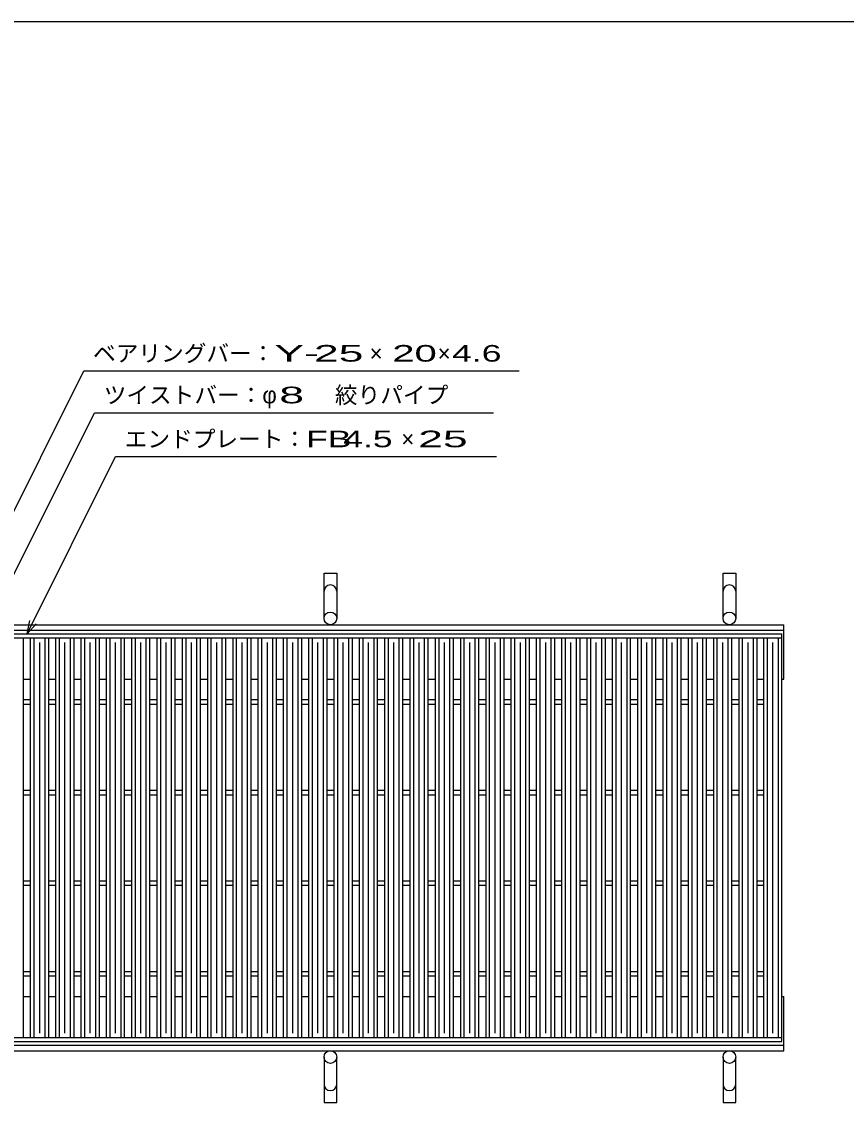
# Model space of a CAD drawing. Units: millimetres, scale not verified. Extents: x -1820 to 1724, y -1285 to 1059.
# Drawn here: x -1268 to -359, y -134 to 1059 of the extents above; entities that cross this region are included whole.
import ezdxf
from ezdxf.enums import TextEntityAlignment as Align

# ---------------------------------------------------------------- set-up
doc = ezdxf.new("R2010")
doc.units = ezdxf.units.MM
doc.header["$LTSCALE"] = 10
for name, color, linetype, lineweight in [('0_2', 150, 'Continuous', 25), ('16', 3, 'Continuous', 25), ('19', 6, 'Continuous', 25), ('22', 2, 'Continuous', 25)]:
    doc.layers.add(name, color=color, linetype=linetype, lineweight=lineweight)
doc.styles.add('ベクトル', font='')
doc.styles.get('ベクトル').set_extended_font_data('ベクトル')

msp = doc.modelspace()

# ---------------------------------------------------------------- linework, layer by layer
at = {"layer": '0_2'}
msp.add_line((-1736, 1059), (1724, 1059), dxfattribs=at)
at = {"layer": '16'}
for p, q in [((-1426, 383.5), (-430, 383.5)), ((-430, 379), (-430, 383.5)), ((-1426, 379), (-430, 379)), ((-1286.5, 379), (-1266.5, 379)), ((-1266.5, -62), (-1266.5, 379)), ((-1258.6, -62), (-1258.6, 379)), ((-1258.6, 379), (-1238.6, 379)), ((-1254.6, -62), (-1254.6, 379)), ((-1248.6, -57), (-1248.6, 374)), ((-1242.6, -62), (-1242.6, 379)), ((-1238.6, -62), (-1238.6, 379)), ((-1230.7, -62), (-1230.7, 379)), ((-1230.7, 379), (-1210.7, 379)), ((-1226.7, -62), (-1226.7, 379)), ((-1220.7, -57), (-1220.7, 374)), ((-1214.7, -62), (-1214.7, 379)), ((-1210.7, -62), (-1210.7, 379)), ((-1202.8, -62), (-1202.8, 379)), ((-1202.8, 379), (-1182.8, 379)), ((-1198.8, -62), (-1198.8, 379)), ((-1192.8, -57), (-1192.8, 374)), ((-1186.8, -62), (-1186.8, 379)), ((-1182.8, -62), (-1182.8, 379)), ((-1174.9, -62), (-1174.9, 379)), ((-1174.9, 379), (-1154.9, 379)), ((-1170.9, -62), (-1170.9, 379)), ((-1164.9, -57), (-1164.9, 374)), ((-1158.9, -62), (-1158.9, 379)), ((-1154.9, -62), (-1154.9, 379)), ((-1147, -62), (-1147, 379)), ((-1147, 379), (-1127, 379)), ((-1143, -62), (-1143, 379)), ((-1137, -57), (-1137, 374)), ((-1131, -62), (-1131, 379)), ((-1127, -62), (-1127, 379)), ((-1119.1, -62), (-1119.1, 379)), ((-1119.1, 379), (-1099.1, 379)), ((-1115.1, -62), (-1115.1, 379)), ((-1109.1, -57), (-1109.1, 374)), ((-1103.1, -62), (-1103.1, 379)), ((-1099.1, -62), (-1099.1, 379)), ((-1091.2, -62), (-1091.2, 379)), ((-1091.2, 379), (-1071.2, 379)), ((-1087.2, -62), (-1087.2, 379)), ((-1081.2, -57), (-1081.2, 374)), ((-1075.2, -62), (-1075.2, 379)), ((-1071.2, -62), (-1071.2, 379)), ((-1063.3, -62), (-1063.3, 379)), ((-1063.3, 379), (-1043.3, 379)), ((-1059.3, -62), (-1059.3, 379)), ((-1053.3, -57), (-1053.3, 374)), ((-1047.3, -62), (-1047.3, 379)), ((-1043.3, -62), (-1043.3, 379)), ((-1035.4, -62), (-1035.4, 379)), ((-1035.4, 379), (-1015.4, 379)), ((-1031.4, -62), (-1031.4, 379)), ((-1025.4, -57), (-1025.4, 374)), ((-1019.4, -62), (-1019.4, 379)), ((-1015.4, -62), (-1015.4, 379)), ((-1007.5, -62), (-1007.5, 379)), ((-1007.5, 379), (-987.5, 379)), ((-1003.5, -62), (-1003.5, 379)), ((-997.5, -57), (-997.5, 374)), ((-991.5, -62), (-991.5, 379)), ((-987.5, -62), (-987.5, 379)), ((-979.6, -62), (-979.6, 379)), ((-979.6, 379), (-959.6, 379)), ((-975.6, -62), (-975.6, 379)), ((-969.6, -57), (-969.6, 374)), ((-963.6, -62), (-963.6, 379)), ((-959.6, -62), (-959.6, 379)), ((-951.7, -62), (-951.7, 379)), ((-951.7, 379), (-931.7, 379)), ((-947.7, -62), (-947.7, 379)), ((-941.7, -57), (-941.7, 374)), ((-935.7, -62), (-935.7, 379)), ((-931.7, -62), (-931.7, 379)), ((-923.8, -62), (-923.8, 379)), ((-923.8, 379), (-903.8, 379)), ((-919.8, -62), (-919.8, 379)), ((-913.8, -57), (-913.8, 374)), ((-907.8, -62), (-907.8, 379)), ((-903.8, -62), (-903.8, 379)), ((-895.9, -62), (-895.9, 379)), ((-895.9, 379), (-875.9, 379)), ((-891.9, -62), (-891.9, 379)), ((-885.9, -57), (-885.9, 374)), ((-879.9, -62), (-879.9, 379)), ((-875.9, -62), (-875.9, 379)), ((-868, -62), (-868, 379)), ((-868, 379), (-848, 379)), ((-864, -62), (-864, 379)), ((-858, -57), (-858, 374)), ((-852, -62), (-852, 379)), ((-848, -62), (-848, 379)), ((-840.1, -62), (-840.1, 379)), ((-840.1, 379), (-820.1, 379)), ((-836.1, -62), (-836.1, 379)), ((-830.1, -57), (-830.1, 374)), ((-824.1, -62), (-824.1, 379)), ((-820.1, -62), (-820.1, 379)), ((-812.2, -62), (-812.2, 379)), ((-812.2, 379), (-792.2, 379)), ((-808.2, -62), (-808.2, 379)), ((-802.2, -57), (-802.2, 374)), ((-796.2, -62), (-796.2, 379)), ((-792.2, -62), (-792.2, 379)), ((-784.3, -62), (-784.3, 379)), ((-784.3, 379), (-764.3, 379)), ((-780.3, -62), (-780.3, 379)), ((-774.3, -57), (-774.3, 374)), ((-768.3, -62), (-768.3, 379)), ((-764.3, -62), (-764.3, 379)), ((-756.4, -62), (-756.4, 379)), ((-756.4, 379), (-736.4, 379)), ((-752.4, -62), (-752.4, 379)), ((-746.4, -57), (-746.4, 374)), ((-740.4, -62), (-740.4, 379)), ((-736.4, -62), (-736.4, 379)), ((-728.5, -62), (-728.5, 379)), ((-728.5, 379), (-708.5, 379)), ((-724.5, -62), (-724.5, 379)), ((-718.5, -57), (-718.5, 374)), ((-712.5, -62), (-712.5, 379)), ((-708.5, -62), (-708.5, 379)), ((-700.6, -62), (-700.6, 379)), ((-700.6, 379), (-680.6, 379)), ((-696.6, -62), (-696.6, 379)), ((-690.6, -57), (-690.6, 374)), ((-684.6, -62), (-684.6, 379)), ((-680.6, -62), (-680.6, 379)), ((-672.7, -62), (-672.7, 379)), ((-672.7, 379), (-652.7, 379)), ((-668.7, -62), (-668.7, 379)), ((-662.7, -57), (-662.7, 374)), ((-656.7, -62), (-656.7, 379)), ((-652.7, -62), (-652.7, 379)), ((-644.8, -62), (-644.8, 379)), ((-644.8, 379), (-624.8, 379)), ((-640.8, -62), (-640.8, 379)), ((-634.8, -57), (-634.8, 374)), ((-628.8, -62), (-628.8, 379)), ((-624.8, -62), (-624.8, 379)), ((-616.9, -62), (-616.9, 379)), ((-616.9, 379), (-596.9, 379)), ((-612.9, -62), (-612.9, 379)), ((-606.9, -57), (-606.9, 374)), ((-600.9, -62), (-600.9, 379)), ((-596.9, -62), (-596.9, 379)), ((-589, -62), (-589, 379)), ((-589, 379), (-569, 379)), ((-585, -62), (-585, 379)), ((-579, -57), (-579, 374)), ((-573, -62), (-573, 379)), ((-569, -62), (-569, 379)), ((-561.1, -62), (-561.1, 379)), ((-561.1, 379), (-541.1, 379)), ((-557.1, -62), (-557.1, 379)), ((-551.1, -57), (-551.1, 374)), ((-545.1, -62), (-545.1, 379)), ((-541.1, -62), (-541.1, 379)), ((-533.2, -62), (-533.2, 379)), ((-533.2, 379), (-513.2, 379)), ((-529.2, -62), (-529.2, 379)), ((-523.2, -57), (-523.2, 374)), ((-517.2, -62), (-517.2, 379)), ((-513.2, -62), (-513.2, 379)), ((-505.3, -62), (-505.3, 379)), ((-505.3, 379), (-485.3, 379)), ((-501.3, -62), (-501.3, 379)), ((-495.3, -57), (-495.3, 374)), ((-489.3, -62), (-489.3, 379)), ((-485.3, -62), (-485.3, 379)), ((-477.4, -62), (-477.4, 379)), ((-477.4, 379), (-457.4, 379)), ((-473.4, -62), (-473.4, 379)), ((-467.4, -57), (-467.4, 374)), ((-461.4, -62), (-461.4, 379)), ((-457.4, -62), (-457.4, 379)), ((-450, -62), (-450, 379)), ((-450, 379), (-430, 379)), ((-446, -62), (-446, 379)), ((-440, -57), (-440, 374)), ((-434, -62), (-434, 379)), ((-430, -62), (-430, 379)), ((-1266.5, 311), (-1258.6, 311)), ((-1238.6, 311), (-1230.7, 311)), ((-1210.7, 311), (-1202.8, 311)), ((-1182.8, 311), (-1174.9, 311)), ((-1154.9, 311), (-1147, 311)), ((-1127, 311), (-1119.1, 311)), ((-1099.1, 311), (-1091.2, 311)), ((-1071.2, 311), (-1063.3, 311)), ((-1043.3, 311), (-1035.4, 311)), ((-1015.4, 311), (-1007.5, 311)), ((-987.5, 311), (-979.6, 311)), ((-959.6, 311), (-951.7, 311)), ((-931.7, 311), (-923.8, 311)), ((-903.8, 311), (-895.9, 311)), ((-875.9, 311), (-868, 311)), ((-848, 311), (-840.1, 311)), ((-820.1, 311), (-812.2, 311)), ((-792.2, 311), (-784.3, 311)), ((-764.3, 311), (-756.4, 311)), ((-736.4, 311), (-728.5, 311)), ((-708.5, 311), (-700.6, 311)), ((-680.6, 311), (-672.7, 311)), ((-652.7, 311), (-644.8, 311)), ((-624.8, 311), (-616.9, 311)), ((-596.9, 311), (-589, 311)), ((-569, 311), (-561.1, 311)), ((-541.1, 311), (-533.2, 311)), ((-513.2, 311), (-505.3, 311)), ((-485.3, 311), (-477.4, 311)), ((-457.4, 311), (-449.5, 311)), ((-1266.5, 306), (-1258.6, 306)), ((-1238.6, 306), (-1230.7, 306)), ((-1210.7, 306), (-1202.8, 306)), ((-1182.8, 306), (-1174.9, 306)), ((-1154.9, 306), (-1147, 306)), ((-1127, 306), (-1119.1, 306)), ((-1099.1, 306), (-1091.2, 306)), ((-1071.2, 306), (-1063.3, 306)), ((-1043.3, 306), (-1035.4, 306)), ((-1015.4, 306), (-1007.5, 306)), ((-987.5, 306), (-979.6, 306)), ((-959.6, 306), (-951.7, 306)), ((-931.7, 306), (-923.8, 306)), ((-903.8, 306), (-895.9, 306)), ((-875.9, 306), (-868, 306)), ((-848, 306), (-840.1, 306)), ((-820.1, 306), (-812.2, 306)), ((-792.2, 306), (-784.3, 306)), ((-764.3, 306), (-756.4, 306)), ((-736.4, 306), (-728.5, 306)), ((-708.5, 306), (-700.6, 306)), ((-680.6, 306), (-672.7, 306)), ((-652.7, 306), (-644.8, 306)), ((-624.8, 306), (-616.9, 306)), ((-596.9, 306), (-589, 306)), ((-569, 306), (-561.1, 306)), ((-541.1, 306), (-533.2, 306)), ((-513.2, 306), (-505.3, 306)), ((-485.3, 306), (-477.4, 306)), ((-457.4, 306), (-449.5, 306)), ((-1266.5, 211), (-1258.6, 211)), ((-1266.5, 206), (-1258.6, 206)), ((-1238.6, 211), (-1230.7, 211)), ((-1238.6, 206), (-1230.7, 206)), ((-1210.7, 211), (-1202.8, 211)), ((-1210.7, 206), (-1202.8, 206)), ((-1182.8, 211), (-1174.9, 211)), ((-1182.8, 206), (-1174.9, 206)), ((-1154.9, 211), (-1147, 211)), ((-1154.9, 206), (-1147, 206)), ((-1127, 211), (-1119.1, 211)), ((-1127, 206), (-1119.1, 206)), ((-1099.1, 211), (-1091.2, 211)), ((-1099.1, 206), (-1091.2, 206)), ((-1071.2, 211), (-1063.3, 211)), ((-1071.2, 206), (-1063.3, 206)), ((-1043.3, 211), (-1035.4, 211)), ((-1043.3, 206), (-1035.4, 206)), ((-1015.4, 211), (-1007.5, 211)), ((-1015.4, 206), (-1007.5, 206)), ((-987.5, 211), (-979.6, 211)), ((-987.5, 206), (-979.6, 206)), ((-959.6, 211), (-951.7, 211)), ((-959.6, 206), (-951.7, 206)), ((-931.7, 211), (-923.8, 211)), ((-931.7, 206), (-923.8, 206)), ((-903.8, 211), (-895.9, 211)), ((-903.8, 206), (-895.9, 206)), ((-875.9, 211), (-868, 211)), ((-875.9, 206), (-868, 206)), ((-848, 211), (-840.1, 211)), ((-848, 206), (-840.1, 206)), ((-820.1, 211), (-812.2, 211)), ((-820.1, 206), (-812.2, 206)), ((-792.2, 211), (-784.3, 211)), ((-792.2, 206), (-784.3, 206)), ((-764.3, 211), (-756.4, 211)), ((-764.3, 206), (-756.4, 206)), ((-736.4, 211), (-728.5, 211)), ((-736.4, 206), (-728.5, 206)), ((-708.5, 211), (-700.6, 211)), ((-708.5, 206), (-700.6, 206)), ((-680.6, 211), (-672.7, 211)), ((-680.6, 206), (-672.7, 206)), ((-652.7, 211), (-644.8, 211)), ((-652.7, 206), (-644.8, 206)), ((-624.8, 211), (-616.9, 211)), ((-624.8, 206), (-616.9, 206)), ((-596.9, 211), (-589, 211)), ((-596.9, 206), (-589, 206)), ((-569, 211), (-561.1, 211)), ((-569, 206), (-561.1, 206)), ((-541.1, 211), (-533.2, 211)), ((-541.1, 206), (-533.2, 206)), ((-513.2, 211), (-505.3, 211)), ((-513.2, 206), (-505.3, 206)), ((-485.3, 211), (-477.4, 211)), ((-485.3, 206), (-477.4, 206)), ((-457.4, 211), (-449.5, 211)), ((-457.4, 206), (-449.5, 206)), ((-1266.5, 111), (-1258.6, 111)), ((-1238.6, 111), (-1230.7, 111)), ((-1210.7, 111), (-1202.8, 111)), ((-1182.8, 111), (-1174.9, 111)), ((-1154.9, 111), (-1147, 111)), ((-1127, 111), (-1119.1, 111)), ((-1099.1, 111), (-1091.2, 111)), ((-1071.2, 111), (-1063.3, 111)), ((-1043.3, 111), (-1035.4, 111)), ((-1015.4, 111), (-1007.5, 111)), ((-987.5, 111), (-979.6, 111)), ((-959.6, 111), (-951.7, 111)), ((-931.7, 111), (-923.8, 111)), ((-903.8, 111), (-895.9, 111)), ((-875.9, 111), (-868, 111)), ((-848, 111), (-840.1, 111)), ((-820.1, 111), (-812.2, 111)), ((-792.2, 111), (-784.3, 111)), ((-764.3, 111), (-756.4, 111)), ((-736.4, 111), (-728.5, 111)), ((-708.5, 111), (-700.6, 111)), ((-680.6, 111), (-672.7, 111)), ((-652.7, 111), (-644.8, 111)), ((-624.8, 111), (-616.9, 111)), ((-596.9, 111), (-589, 111)), ((-569, 111), (-561.1, 111)), ((-541.1, 111), (-533.2, 111)), ((-513.2, 111), (-505.3, 111)), ((-485.3, 111), (-477.4, 111)), ((-457.4, 111), (-449.5, 111)), ((-1266.5, 106), (-1258.6, 106)), ((-1238.6, 106), (-1230.7, 106)), ((-1210.7, 106), (-1202.8, 106)), ((-1182.8, 106), (-1174.9, 106)), ((-1154.9, 106), (-1147, 106)), ((-1127, 106), (-1119.1, 106)), ((-1099.1, 106), (-1091.2, 106)), ((-1071.2, 106), (-1063.3, 106)), ((-1043.3, 106), (-1035.4, 106)), ((-1015.4, 106), (-1007.5, 106)), ((-987.5, 106), (-979.6, 106)), ((-959.6, 106), (-951.7, 106)), ((-931.7, 106), (-923.8, 106)), ((-903.8, 106), (-895.9, 106)), ((-875.9, 106), (-868, 106)), ((-848, 106), (-840.1, 106)), ((-820.1, 106), (-812.2, 106)), ((-792.2, 106), (-784.3, 106)), ((-764.3, 106), (-756.4, 106)), ((-736.4, 106), (-728.5, 106)), ((-708.5, 106), (-700.6, 106)), ((-680.6, 106), (-672.7, 106)), ((-652.7, 106), (-644.8, 106)), ((-624.8, 106), (-616.9, 106)), ((-596.9, 106), (-589, 106)), ((-569, 106), (-561.1, 106)), ((-541.1, 106), (-533.2, 106)), ((-513.2, 106), (-505.3, 106)), ((-485.3, 106), (-477.4, 106)), ((-457.4, 106), (-449.5, 106)), ((-1266.5, 11), (-1258.6, 11)), ((-1266.5, 6), (-1258.6, 6)), ((-1238.6, 11), (-1230.7, 11)), ((-1238.6, 6), (-1230.7, 6)), ((-1210.7, 11), (-1202.8, 11)), ((-1210.7, 6), (-1202.8, 6)), ((-1182.8, 11), (-1174.9, 11)), ((-1182.8, 6), (-1174.9, 6)), ((-1154.9, 11), (-1147, 11)), ((-1154.9, 6), (-1147, 6)), ((-1127, 11), (-1119.1, 11)), ((-1127, 6), (-1119.1, 6)), ((-1099.1, 11), (-1091.2, 11)), ((-1099.1, 6), (-1091.2, 6)), ((-1071.2, 11), (-1063.3, 11)), ((-1071.2, 6), (-1063.3, 6)), ((-1043.3, 11), (-1035.4, 11)), ((-1043.3, 6), (-1035.4, 6)), ((-1015.4, 11), (-1007.5, 11)), ((-1015.4, 6), (-1007.5, 6)), ((-987.5, 11), (-979.6, 11)), ((-987.5, 6), (-979.6, 6)), ((-959.6, 11), (-951.7, 11)), ((-959.6, 6), (-951.7, 6)), ((-931.7, 11), (-923.8, 11)), ((-931.7, 6), (-923.8, 6)), ((-903.8, 11), (-895.9, 11)), ((-903.8, 6), (-895.9, 6)), ((-875.9, 11), (-868, 11)), ((-875.9, 6), (-868, 6)), ((-848, 11), (-840.1, 11)), ((-848, 6), (-840.1, 6)), ((-820.1, 11), (-812.2, 11)), ((-820.1, 6), (-812.2, 6)), ((-792.2, 11), (-784.3, 11)), ((-792.2, 6), (-784.3, 6)), ((-764.3, 11), (-756.4, 11)), ((-764.3, 6), (-756.4, 6)), ((-736.4, 11), (-728.5, 11)), ((-736.4, 6), (-728.5, 6)), ((-708.5, 11), (-700.6, 11)), ((-708.5, 6), (-700.6, 6)), ((-680.6, 11), (-672.7, 11)), ((-680.6, 6), (-672.7, 6)), ((-652.7, 11), (-644.8, 11)), ((-652.7, 6), (-644.8, 6)), ((-624.8, 11), (-616.9, 11)), ((-624.8, 6), (-616.9, 6)), ((-596.9, 11), (-589, 11)), ((-596.9, 6), (-589, 6)), ((-569, 11), (-561.1, 11)), ((-569, 6), (-561.1, 6)), ((-541.1, 11), (-533.2, 11)), ((-541.1, 6), (-533.2, 6)), ((-513.2, 11), (-505.3, 11)), ((-513.2, 6), (-505.3, 6)), ((-485.3, 11), (-477.4, 11)), ((-485.3, 6), (-477.4, 6)), ((-457.4, 11), (-449.5, 11)), ((-457.4, 6), (-449.5, 6)), ((-1426, -62), (-430, -62)), ((-1426, -66.5), (-430, -66.5)), ((-1286.5, -62), (-1266.5, -62)), ((-1258.6, -62), (-1238.6, -62)), ((-1230.7, -62), (-1210.7, -62)), ((-1202.8, -62), (-1182.8, -62)), ((-1174.9, -62), (-1154.9, -62)), ((-1147, -62), (-1127, -62)), ((-1119.1, -62), (-1099.1, -62)), ((-1091.2, -62), (-1071.2, -62)), ((-1063.3, -62), (-1043.3, -62)), ((-1035.4, -62), (-1015.4, -62)), ((-1007.5, -62), (-987.5, -62)), ((-979.6, -62), (-959.6, -62)), ((-951.7, -62), (-931.7, -62)), ((-923.8, -62), (-903.8, -62)), ((-895.9, -62), (-875.9, -62)), ((-868, -62), (-848, -62)), ((-840.1, -62), (-820.1, -62)), ((-812.2, -62), (-792.2, -62)), ((-784.3, -62), (-764.3, -62)), ((-756.4, -62), (-736.4, -62)), ((-728.5, -62), (-708.5, -62)), ((-700.6, -62), (-680.6, -62)), ((-672.7, -62), (-652.7, -62)), ((-644.8, -62), (-624.8, -62)), ((-616.9, -62), (-596.9, -62)), ((-589, -62), (-569, -62)), ((-561.1, -62), (-541.1, -62)), ((-533.2, -62), (-513.2, -62)), ((-505.3, -62), (-485.3, -62)), ((-477.4, -62), (-457.4, -62)), ((-450, -62), (-430, -62)), ((-430, -66.5), (-430, -62))]:
    msp.add_line(p, q, dxfattribs=at)
at = {"layer": '19'}
for p, q in [((-935, 400.5), (-935, 450.5)), ((-935, 450.5), (-921, 450.5)), ((-921, 450.5), (-921, 400.5)), ((-495, 400.5), (-495, 450.5)), ((-495, 450.5), (-481, 450.5)), ((-481, 450.5), (-481, 400.5)), ((-1428, 393.5), (-428, 393.5)), ((-1428, 387.5), (-428, 387.5)), ((-428, 333.5), (-428, 393.5)), ((-1266.5, 333.5), (-1258.6, 333.5)), ((-1238.6, 333.5), (-1230.7, 333.5)), ((-1210.7, 333.5), (-1202.8, 333.5)), ((-1182.8, 333.5), (-1174.9, 333.5)), ((-1154.9, 333.5), (-1147, 333.5)), ((-1127, 333.5), (-1119.1, 333.5)), ((-1099.1, 333.5), (-1091.2, 333.5)), ((-1071.2, 333.5), (-1063.3, 333.5)), ((-1043.3, 333.5), (-1035.4, 333.5)), ((-1015.4, 333.5), (-1007.5, 333.5)), ((-987.5, 333.5), (-979.6, 333.5)), ((-959.6, 333.5), (-951.7, 333.5)), ((-931.7, 333.5), (-923.8, 333.5)), ((-903.8, 333.5), (-895.9, 333.5)), ((-875.9, 333.5), (-868, 333.5)), ((-848, 333.5), (-840.1, 333.5)), ((-820.1, 333.5), (-812.2, 333.5)), ((-792.2, 333.5), (-784.3, 333.5)), ((-764.3, 333.5), (-756.4, 333.5)), ((-736.4, 333.5), (-728.5, 333.5)), ((-708.5, 333.5), (-700.6, 333.5)), ((-680.6, 333.5), (-672.7, 333.5)), ((-652.7, 333.5), (-644.8, 333.5)), ((-624.8, 333.5), (-616.9, 333.5)), ((-596.9, 333.5), (-589, 333.5)), ((-569, 333.5), (-561.1, 333.5)), ((-541.1, 333.5), (-533.7, 333.5)), ((-513.2, 333.5), (-505.8, 333.5)), ((-485.3, 333.5), (-477.9, 333.5)), ((-457.4, 333.5), (-450, 333.5)), ((-430, 333.5), (-428, 333.5)), ((-1266.5, -16.5), (-1258.6, -16.5)), ((-1238.6, -16.5), (-1230.7, -16.5)), ((-1210.7, -16.5), (-1202.8, -16.5)), ((-1182.8, -16.5), (-1174.9, -16.5)), ((-1154.9, -16.5), (-1147, -16.5)), ((-1127, -16.5), (-1119.1, -16.5)), ((-1099.1, -16.5), (-1091.2, -16.5)), ((-1071.2, -16.5), (-1063.3, -16.5)), ((-1043.3, -16.5), (-1035.4, -16.5)), ((-1015.4, -16.5), (-1007.5, -16.5)), ((-987.5, -16.5), (-979.6, -16.5)), ((-959.6, -16.5), (-951.7, -16.5)), ((-931.7, -16.5), (-923.8, -16.5)), ((-903.8, -16.5), (-895.9, -16.5)), ((-875.9, -16.5), (-868, -16.5)), ((-848, -16.5), (-840.1, -16.5)), ((-820.1, -16.5), (-812.2, -16.5)), ((-792.2, -16.5), (-784.3, -16.5)), ((-764.3, -16.5), (-756.4, -16.5)), ((-736.4, -16.5), (-728.5, -16.5)), ((-708.5, -16.5), (-700.6, -16.5)), ((-680.6, -16.5), (-672.7, -16.5)), ((-652.7, -16.5), (-644.8, -16.5)), ((-624.8, -16.5), (-616.9, -16.5)), ((-596.9, -16.5), (-589, -16.5)), ((-569, -16.5), (-561.1, -16.5)), ((-541.1, -16.5), (-533.7, -16.5)), ((-513.2, -16.5), (-505.8, -16.5)), ((-485.3, -16.5), (-477.9, -16.5)), ((-457.4, -16.5), (-450, -16.5)), ((-430, -16.5), (-428, -16.5)), ((-428, -76.5), (-428, -16.5)), ((-1428, -70.5), (-428, -70.5)), ((-1428, -76.5), (-428, -76.5)), ((-935, -83.5), (-935, -133.5)), ((-921, -133.5), (-921, -83.5)), ((-495, -83.5), (-495, -133.5)), ((-481, -133.5), (-481, -83.5)), ((-935, -133.5), (-921, -133.5)), ((-495, -133.5), (-481, -133.5))]:
    msp.add_line(p, q, dxfattribs=at)
for centre in [(-928, 400.5), (-488, 400.5), (-928, -83.5), (-488, -83.5)]:
    msp.add_circle(centre, 7, dxfattribs=at)
for centre, start, end in [((-928, 430.5), 0, 180), ((-488, 430.5), 0, 180), ((-928, -113.5), 180, 0), ((-488, -113.5), 180, 0)]:
    msp.add_arc(centre, 7, start, end, dxfattribs=at)
at = {"layer": '22', "color": 4}
for p, q in [((-1406, 261), (-1199.75, 673.5)), ((-1199.75, 673.5), (-719.75, 673.5)), ((-1346.25, 311), (-1188, 627.5)), ((-1188, 627.5), (-748, 627.5)), ((-1262.55, 383.5), (-1164.8, 579)), ((-1164.8, 579), (-744.8, 579)), ((-1262.55, 383.5), (-1259.55, 398.1)), ((-1262.55, 383.5), (-1252.55, 394.5))]:
    msp.add_line(p, q, dxfattribs=at)

# ---------------------------------------------------------------- texts
at = {"layer": '22', "style": 'ベクトル'}
for s, p in [('ベアリングバー：', (-1189.75, 693)), ('×', (-884.75, 693)), ('×', (-809.75, 693)), ('ツイストバー：', (-1178, 647)), ('絞りパイプ', (-923, 647)), ('φ', (-1003, 647)), ('エンドプレート：', (-1154.8, 598.5)), ('×', (-849.8, 598.5))]:
    msp.add_text(s, height=18.33, dxfattribs=at).set_placement(p, align=Align.MIDDLE_LEFT)
for s, width, p in [('Y-', 2, (-989.75, 693)), (' 25 ', 2, (-959.75, 693)), ('20', 1.8, (-859.75, 693)), (' 4.6 ', 1.6, (-804.75, 693)), (' 8 ', 2, (-998, 647)), ('FB', 1.6, (-954.8, 598.5)), (' 4.5 ', 1.6, (-924.8, 598.5)), (' 25 ', 2, (-844.8, 598.5))]:
    msp.add_text(s, height=18.33, dxfattribs=dict(at, width=width)).set_placement(p, align=Align.MIDDLE_LEFT)

doc.saveas('drawing.dxf')
